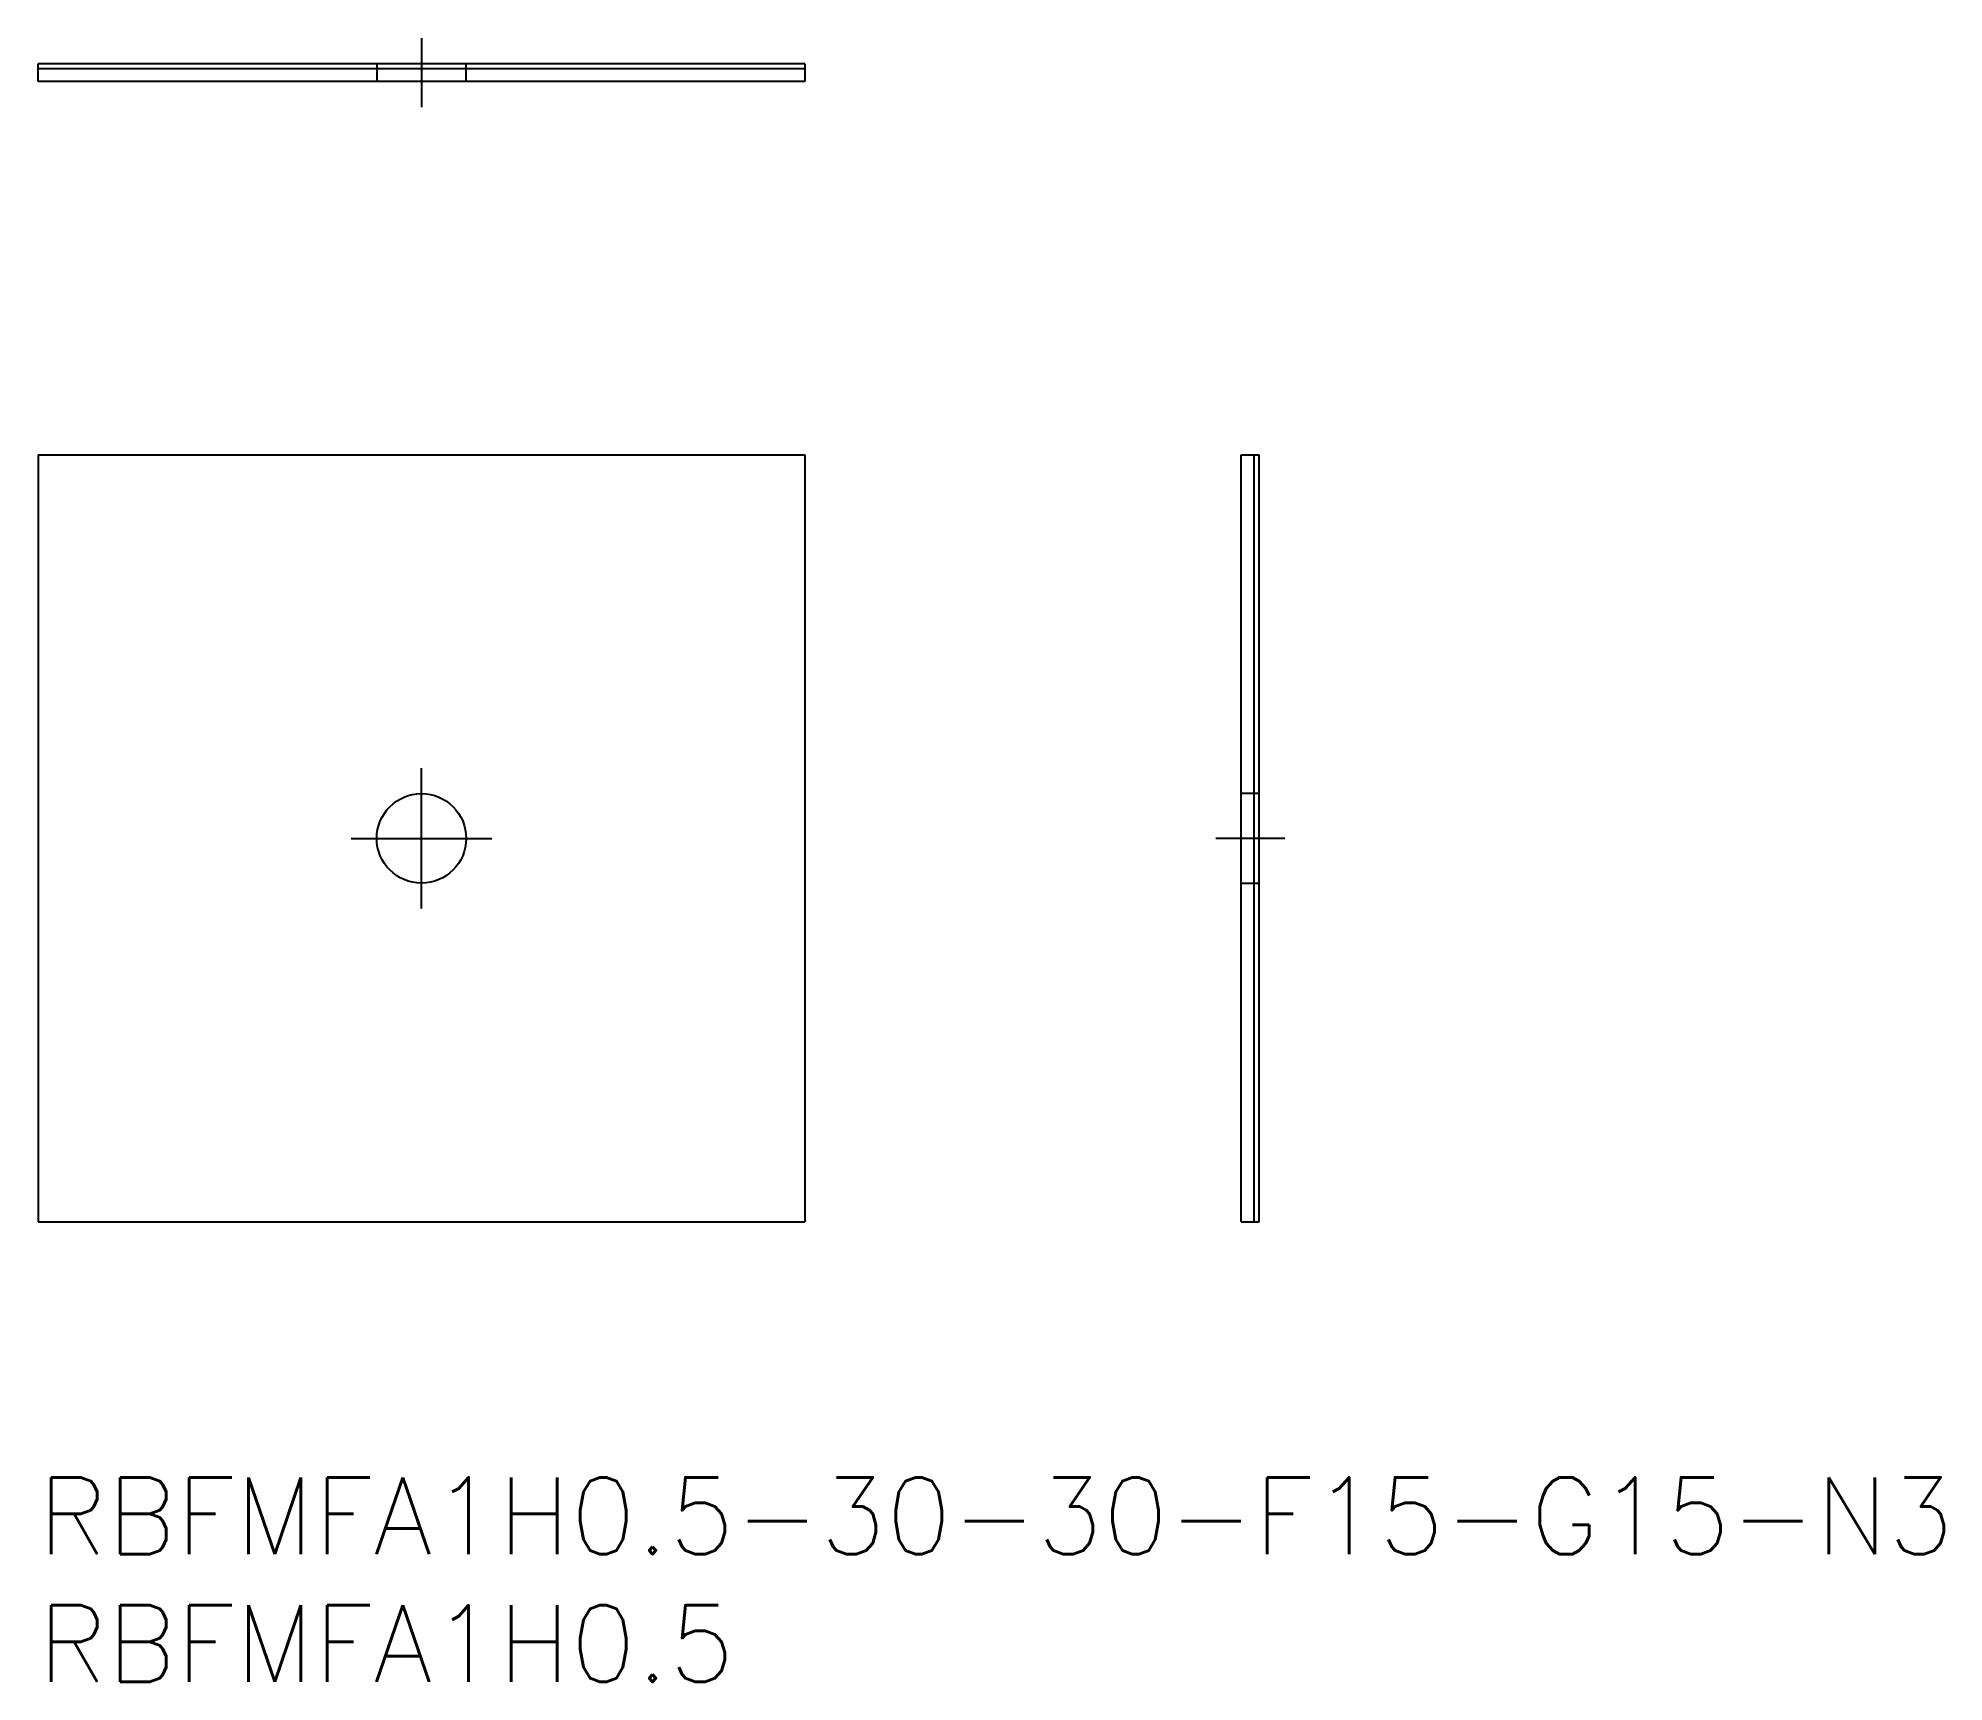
# Model space of a CAD drawing. Extents: x 0 to 74.6, y -8 to 56.3.
import ezdxf

# ---------------------------------------------------------------- set-up
doc = ezdxf.new("R2010")
doc.units = 0
doc.header["$LTSCALE"] = 0.5
doc.linetypes.add('CENTER', pattern=[50.8, 31.75, -6.35, 6.35, -6.35])
doc.linetypes.add('DASHED', pattern=[19.05, 12.7, -6.35])
for name, color, linetype in [('MSM_CENTER', 1, 'CENTER'), ('MSM_CONTINUOUS', 7, 'CONTINUOUS'), ('MSM_DASHED', 4, 'DASHED'), ('MSM_PART_NUMBER', 7, 'CONTINUOUS')]:
    doc.layers.add(name, color=color, linetype=linetype)
doc.styles.get("Standard").update_dxf_attribs({"font": 'txt.shx', "height": 1, "bigfont": 'bigfont.shx'})

# ---------------------------------------------------------------- blocks, each defined once
blk = doc.blocks.new('*U17')
at = {"layer": 'MSM_PART_NUMBER'}
blk.add_text('RBFMFA1H0.5-30-30-F15-G15-N3', height=3, dxfattribs=at).set_placement((0, -3))
blk = doc.blocks.new('*U18')
at = {"layer": 'MSM_PART_NUMBER'}
blk.add_text('RBFMFA1H0.5', height=3, dxfattribs=at).set_placement((0, -8))

msp = doc.modelspace()

# ---------------------------------------------------------------- linework, layer by layer
at = {"layer": 'MSM_CENTER'}
for p, q in [((15, 56.306), (15, 53.606)), ((15, 22.25), (15, 27.75)), ((12.25, 25), (17.75, 25)), ((48.779, 25), (46.079, 25))]:
    msp.add_line(p, q, dxfattribs=at)
at = {"layer": 'MSM_CONTINUOUS'}
for p, q in [((0, 54.606), (0, 55.306)), ((30, 55.306), (0, 55.306)), ((30, 55.306), (30, 54.606)), ((30, 55.106), (0, 55.106)), ((30, 54.606), (0, 54.606)), ((0, 40), (0, 10)), ((0, 40), (30, 40)), ((30, 40), (30, 10)), ((47.079, 40), (47.779, 40)), ((47.079, 10), (47.079, 40)), ((47.579, 10), (47.579, 40)), ((47.779, 10), (47.779, 40)), ((0, 10), (30, 10)), ((47.079, 10), (47.779, 10))]:
    msp.add_line(p, q, dxfattribs=at)
msp.add_circle((15, 25), 1.75, dxfattribs=at)
at = {"layer": 'MSM_DASHED'}
for p, q in [((13.25, 55.306), (13.25, 54.606)), ((16.75, 54.606), (16.75, 55.306)), ((47.779, 26.75), (47.079, 26.75)), ((47.079, 23.25), (47.779, 23.25))]:
    msp.add_line(p, q, dxfattribs=at)

# ---------------------------------------------------------------- block references
at = {"layer": 'MSM_CONTINUOUS'}
for name in ['*U17', '*U18']:
    msp.add_blockref(name, (0, 0), dxfattribs=at)

doc.saveas('drawing.dxf')
